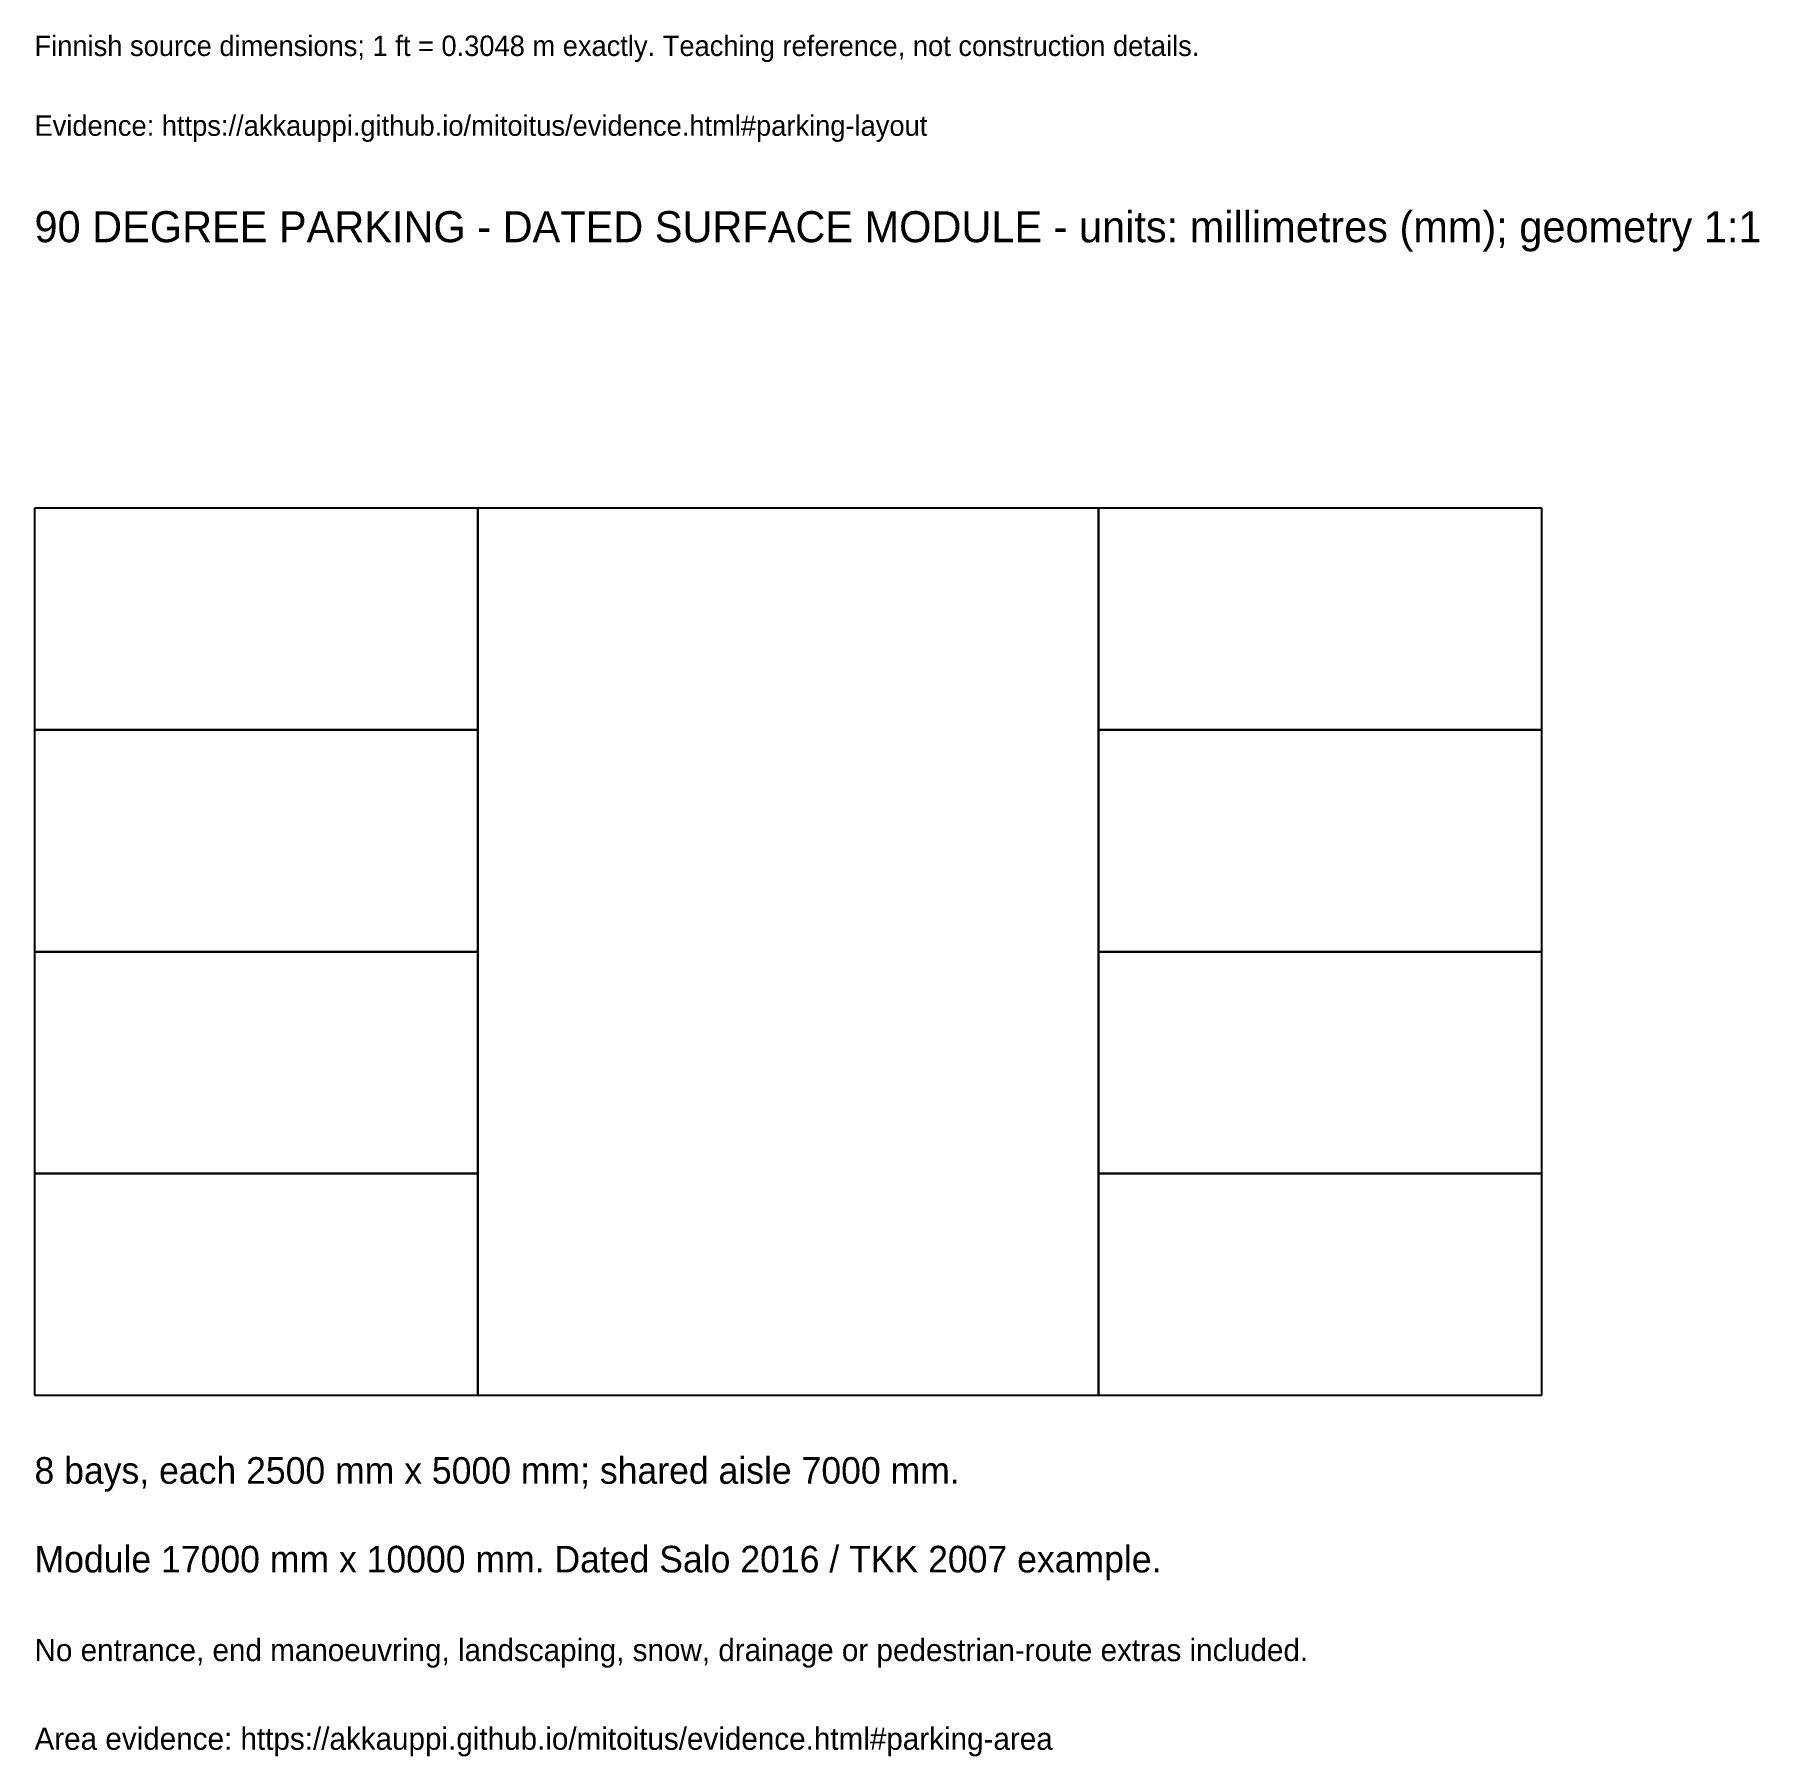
# Model space of a CAD drawing. Header units: millimetres. Extents: x 0 to 19456, y -4075 to 15342.
import ezdxf

# ---------------------------------------------------------------- set-up
doc = ezdxf.new("R2010")
doc.units = ezdxf.units.MM
for name, color, linetype in [('ANNOTATION', 7, 'Continuous'), ('OTHER', 8, 'Continuous'), ('REFERENCE', 7, 'Continuous')]:
    doc.layers.add(name, color=color, linetype=linetype)

msp = doc.modelspace()

# ---------------------------------------------------------------- linework, layer by layer
at = {"layer": 'OTHER'}
for p, q in [((12000, 10000), (5000, 10000)), ((5000, 10000), (5000, 0)), ((12000, 0), (12000, 10000)), ((5000, 0), (12000, 0))]:
    msp.add_line(p, q, dxfattribs=at)
at = {"layer": 'REFERENCE'}
for p, q in [((5000, 10000), (0, 10000)), ((0, 10000), (0, 7500)), ((5000, 7500), (5000, 10000)), ((17000, 10000), (12000, 10000)), ((12000, 10000), (12000, 7500)), ((17000, 7500), (17000, 10000)), ((5000, 7500), (0, 7500)), ((0, 7500), (0, 5000)), ((0, 7500), (5000, 7500)), ((5000, 5000), (5000, 7500)), ((17000, 7500), (12000, 7500)), ((12000, 7500), (12000, 5000)), ((12000, 7500), (17000, 7500)), ((17000, 5000), (17000, 7500)), ((5000, 5000), (0, 5000)), ((0, 5000), (0, 2500)), ((0, 5000), (5000, 5000)), ((5000, 2500), (5000, 5000)), ((17000, 5000), (12000, 5000)), ((12000, 5000), (12000, 2500)), ((12000, 5000), (17000, 5000)), ((17000, 2500), (17000, 5000)), ((5000, 2500), (0, 2500)), ((0, 2500), (0, 0)), ((0, 2500), (5000, 2500)), ((5000, 0), (5000, 2500)), ((17000, 2500), (12000, 2500)), ((12000, 2500), (12000, 0)), ((12000, 2500), (17000, 2500)), ((17000, 0), (17000, 2500)), ((0, 0), (5000, 0)), ((12000, 0), (17000, 0))]:
    msp.add_line(p, q, dxfattribs=at)

# ---------------------------------------------------------------- texts
at = {"layer": 'ANNOTATION'}
for s, height, p in [('Finnish source dimensions; 1 ft = 0.3048 m exactly. Teaching reference, not construction details.', 230, (0, 15100)), ('Evidence: https://akkauppi.github.io/mitoitus/evidence.html#parking-layout', 230, (0, 14200)), ('90 DEGREE PARKING - DATED SURFACE MODULE - units: millimetres (mm); geometry 1:1', 350, (0, 13000)), ('8 bays, each 2500 mm x 5000 mm; shared aisle 7000 mm.', 300, (0, -1000)), ('Module 17000 mm x 10000 mm. Dated Salo 2016 / TKK 2007 example.', 300, (0, -2000)), ('No entrance, end manoeuvring, landscaping, snow, drainage or pedestrian-route extras included.', 250, (0, -3000)), ('Area evidence: https://akkauppi.github.io/mitoitus/evidence.html#parking-area', 250, (0, -4000))]:
    msp.add_text(s, height=height, dxfattribs=at).set_placement(p)

doc.saveas('drawing.dxf')
